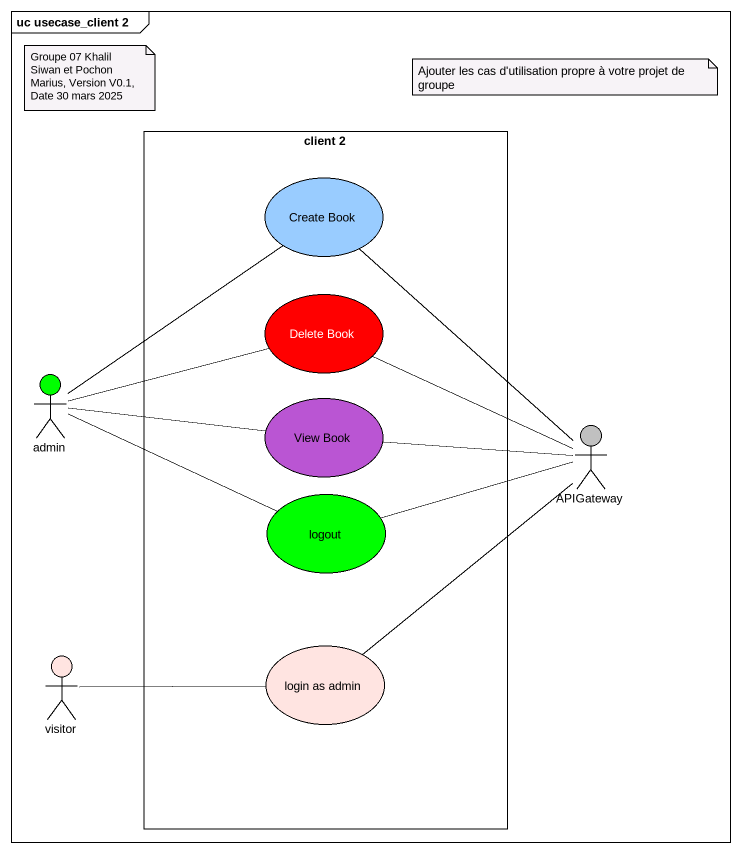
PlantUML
@startuml
mainframe uc usecase_client 2
rectangle "client 2" as client_2 {
  usecase "Create Book" as Create_Book #99CCFF
  usecase "Delete Book" as Delete_Book #FF0000
  usecase "View Book" as View_Book #BA55D3
  usecase logout #00FF00
  usecase "login as admin" as login_as_admin #FFE4E1
}
actor admin #00FF00
actor APIGateway #C0C0C0
actor visitor #FFE4E1
Create_Book -- APIGateway
Delete_Book -right- APIGateway
admin -up- Create_Book
admin -right- Delete_Book
admin -right- View_Book
admin -right- logout
View_Book -right- APIGateway
logout -right- APIGateway
visitor -right- login_as_admin
login_as_admin -up- APIGateway
note as N1
  Groupe 07 Khalil Siwan et Pochon Marius, Version V0.1, Date 30 mars 2025
end note
note as N2
  Ajouter les cas d'utilisation propre à votre projet de groupe
end note
@enduml
